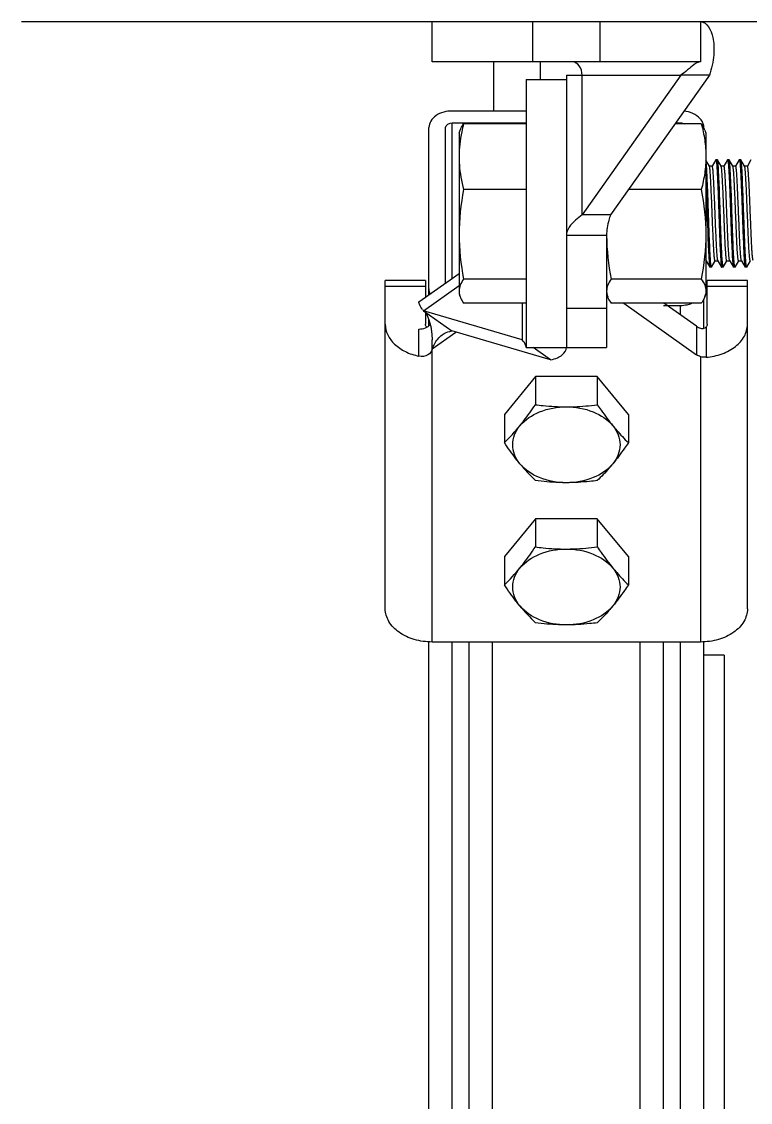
# Model space of a CAD drawing. Extents: x 1036631 to 1215829, y 649019 to 896649.
# Drawn here: x 1133532 to 1134441, y 790226 to 791574 of the extents above; entities that cross this region are included whole.
import ezdxf

# ---------------------------------------------------------------- set-up
doc = ezdxf.new("R2010")
doc.units = 0
doc.header["$LTSCALE"] = 1000
doc.header["$MEASUREMENT"] = 0
doc.layers.add('bz', color=2, linetype='Continuous')

# ---------------------------------------------------------------- blocks, each defined once
blk = doc.blocks.new('gfhhrryyfd')
at = {"linetype": 'Continuous'}
for p, q in [((3687307.1, -1758107), (3687307.1, -1758056.8)), ((3687307.1, -1758056.8), (3687641.6, -1758056.8)), ((3687432.5, -1758107), (3687432.5, -1758056.8)), ((3687516.2, -1758056.8), (3687516.2, -1758107)), ((3687641.6, -1758056.8), (3687641.6, -1758107)), ((3687641.6, -1758107), (3687307.1, -1758107)), ((3687383.5, -1758107), (3687383.5, -1758168.3)), ((3687441.5, -1758107), (3687441.5, -1758128.9)), ((3687474.3, -1758123.7), (3687474.3, -1758463.4)), ((3687474.3, -1758123.7), (3687617.1, -1758123.7)), ((3687617.1, -1758123.7), (3687493.9, -1758297.9)), ((3687493.9, -1758297.9), (3687493.9, -1758123.7)), ((3687652.6, -1758123.7), (3687529.4, -1758297.9)), ((3687652.6, -1758123.7), (3687617.1, -1758123.7)), ((3687424.1, -1758128.9), (3687424.1, -1758463.4)), ((3687424.1, -1758128.9), (3687474.3, -1758128.9)), ((3687424.1, -1758168.3), (3687332.1, -1758168.3)), ((3687302.9, -1758397.7), (3687302.9, -1758189)), ((3687323.8, -1758382.9), (3687323.8, -1758189)), ((3687332.1, -1758377), (3687332.1, -1758183.1)), ((3687332.1, -1758183.1), (3687424.1, -1758183.1)), ((3687340.5, -1758195.8), (3687341.9, -1758192.1)), ((3687340.5, -1758195.8), (3687340.5, -1758396.5)), ((3687424.1, -1758184.2), (3687346.2, -1758184.2)), ((3687642.6, -1758184.2), (3687609.8, -1758184.2)), ((3687610.6, -1758183.1), (3687616.5, -1758183.1)), ((3687616.5, -1758184.2), (3687616.5, -1758183.1)), ((3687646.9, -1758192.1), (3687648.3, -1758195.8)), ((3687648.3, -1758195.8), (3687648.3, -1758396.5)), ((3687652.6, -1758237.2), (3687648.3, -1758229.7)), ((3687660.6, -1758229.4), (3687656.1, -1758237.2)), ((3687660.6, -1758229.4), (3687660.8, -1758229.3)), ((3687662.6, -1758229.3), (3687660.8, -1758229.3)), ((3687662.7, -1758229.4), (3687662.6, -1758229.3)), ((3687667.2, -1758237.2), (3687662.7, -1758229.4)), ((3687675.2, -1758229.4), (3687670.7, -1758237.2)), ((3687675.2, -1758229.4), (3687675.4, -1758229.3)), ((3687677.2, -1758229.3), (3687675.4, -1758229.3)), ((3687677.4, -1758229.4), (3687677.2, -1758229.3)), ((3687681.9, -1758237.2), (3687677.4, -1758229.4)), ((3687689.9, -1758229.4), (3687685.4, -1758237.2)), ((3687689.9, -1758229.4), (3687690, -1758229.3)), ((3687691.8, -1758229.3), (3687690, -1758229.3)), ((3687692, -1758229.4), (3687691.8, -1758229.3)), ((3687696.5, -1758237.2), (3687692, -1758229.4)), ((3687704.5, -1758229.4), (3687700, -1758237.2)), ((3687652.7, -1758237.3), (3687652.6, -1758237.2)), ((3687656.2, -1758237.2), (3687652.6, -1758237.2)), ((3687652.8, -1758237.6), (3687652.7, -1758237.3)), ((3687667.3, -1758237.3), (3687667.2, -1758237.2)), ((3687670.8, -1758237.2), (3687667.2, -1758237.2)), ((3687681.9, -1758237.3), (3687681.9, -1758237.2)), ((3687685.4, -1758237.2), (3687681.9, -1758237.2)), ((3687696.6, -1758237.3), (3687696.5, -1758237.2)), ((3687700.1, -1758237.2), (3687696.5, -1758237.2)), ((3687696.6, -1758237.5), (3687696.6, -1758237.3)), ((3687424.1, -1758266.2), (3687346.2, -1758266.2)), ((3687642.6, -1758266.2), (3687551.9, -1758266.2)), ((3687529.4, -1758297.9), (3687493.9, -1758297.9)), ((3687524.5, -1758323.6), (3687474.3, -1758323.6)), ((3687524.5, -1758323.6), (3687524.5, -1758463.4)), ((3687648.3, -1758355.1), (3687648.8, -1758355.1)), ((3687648.7, -1758355), (3687648.8, -1758355.1)), ((3687648.8, -1758355.1), (3687653.3, -1758362.9)), ((3687655.4, -1758362.9), (3687659.9, -1758355.2)), ((3687659.8, -1758355.1), (3687663.4, -1758355.1)), ((3687663.3, -1758355), (3687663.2, -1758354.8)), ((3687663.3, -1758355), (3687663.4, -1758355.1)), ((3687663.4, -1758355.1), (3687667.9, -1758362.9)), ((3687670, -1758362.9), (3687674.5, -1758355.2)), ((3687674.5, -1758355.1), (3687678, -1758355.1)), ((3687678, -1758355), (3687678, -1758355.1)), ((3687678, -1758355.1), (3687682.6, -1758362.9)), ((3687684.7, -1758362.9), (3687689.2, -1758355.2)), ((3687689.1, -1758355.1), (3687692.7, -1758355.1)), ((3687692.6, -1758355), (3687692.7, -1758355.1)), ((3687692.7, -1758355.1), (3687697.2, -1758362.9)), ((3687699.3, -1758362.9), (3687703.8, -1758355.2)), ((3687290.5, -1758406.4), (3687340.5, -1758371.1)), ((3687653.3, -1758362.9), (3687653.4, -1758363.1)), ((3687655.3, -1758363.1), (3687653.4, -1758363.1)), ((3687655.4, -1758362.9), (3687655.3, -1758363.1)), ((3687667.9, -1758362.9), (3687668.1, -1758363.1)), ((3687669.9, -1758363.1), (3687668.1, -1758363.1)), ((3687670, -1758362.9), (3687669.9, -1758363.1)), ((3687682.6, -1758362.9), (3687682.7, -1758363.1)), ((3687684.5, -1758363.1), (3687682.7, -1758363.1)), ((3687684.7, -1758362.9), (3687684.5, -1758363.1)), ((3687697.2, -1758362.9), (3687697.3, -1758363.1)), ((3687699.2, -1758363.1), (3687697.3, -1758363.1)), ((3687699.3, -1758362.9), (3687699.2, -1758363.1)), ((3687248.5, -1758789.3), (3687248.5, -1758379.8)), ((3687298.7, -1758379.8), (3687248.5, -1758379.8)), ((3687298.7, -1758379.8), (3687298.7, -1758400.7)), ((3687424.1, -1758378.1), (3687346.2, -1758378.1)), ((3687642.6, -1758378.1), (3687530.2, -1758378.1)), ((3687649.9, -1758434.4), (3687649.9, -1758379.8)), ((3687700.1, -1758379.8), (3687649.9, -1758379.8)), ((3687700.1, -1758789.3), (3687700.1, -1758379.8)), ((3687298.7, -1758387.1), (3687248.5, -1758387.1)), ((3687296.1, -1758417.5), (3687340.5, -1758386.1)), ((3687340.5, -1758396.5), (3687341.9, -1758400.2)), ((3687524.5, -1758396.5), (3687525.9, -1758400.2)), ((3687646.9, -1758400.2), (3687648.3, -1758396.5)), ((3687700.1, -1758387.1), (3687649.9, -1758387.1)), ((3687424.1, -1758408.1), (3687346.2, -1758408.1)), ((3687419.2, -1758408.1), (3687419.2, -1758453.6)), ((3687642.6, -1758408.1), (3687530.2, -1758408.1)), ((3687545.8, -1758408.1), (3687636.7, -1758472.4)), ((3687595.6, -1758410.8), (3687616.5, -1758410.8)), ((3687636.7, -1758436.9), (3687596, -1758408.1)), ((3687616.5, -1758422.6), (3687616.5, -1758410.8)), ((3687645.8, -1758439.3), (3687645.8, -1758402.8)), ((3687296.1, -1758417.5), (3687331.5, -1758442.6)), ((3687419.2, -1758453.6), (3687296.1, -1758417.5)), ((3687298.7, -1758419.4), (3687298.7, -1758434.4)), ((3687474.3, -1758414.4), (3687524.5, -1758414.4)), ((3687302.9, -1758436.3), (3687302.9, -1758428.9)), ((3687302.9, -1758429), (3687305.2, -1758437.3)), ((3687636.7, -1758436.9), (3687636.7, -1758472.4)), ((3687648.5, -1758437.7), (3687648.5, -1758475.5)), ((3687290.4, -1758474.1), (3687290.4, -1758440.3)), ((3687307, -1758464.9), (3687336.4, -1758444.1)), ((3687454.7, -1758478.7), (3687331.5, -1758442.6)), ((3687307, -1758830.7), (3687307, -1758453.6)), ((3687424.1, -1758463.4), (3687524.5, -1758463.4)), ((3687454.7, -1758478.7), (3687433.1, -1758463.4)), ((3687641.6, -1758474.8), (3687641.6, -1758830.7)), ((3687435.7, -1758499.5), (3687397.1, -1758546.8)), ((3687435.7, -1758499.5), (3687435.7, -1758534.7)), ((3687512.9, -1758499.5), (3687435.7, -1758499.5)), ((3687512.9, -1758499.5), (3687512.9, -1758534.7)), ((3687551.6, -1758546.8), (3687512.9, -1758499.5)), ((3687397.1, -1758546.8), (3687397.1, -1758582)), ((3687551.6, -1758546.8), (3687551.6, -1758582)), ((3687435.7, -1758676.9), (3687397.1, -1758724.2)), ((3687435.7, -1758676.9), (3687435.7, -1758712.1)), ((3687512.9, -1758676.9), (3687435.7, -1758676.9)), ((3687512.9, -1758676.9), (3687512.9, -1758712.1)), ((3687551.6, -1758724.2), (3687512.9, -1758676.9)), ((3687397.1, -1758724.2), (3687397.1, -1758759.4)), ((3687551.6, -1758724.2), (3687551.6, -1758759.4)), ((3687302.9, -1760738.8), (3687302.9, -1758830.7)), ((3687641.6, -1758830.7), (3687307, -1758830.7)), ((3687332.1, -1760739.7), (3687332.1, -1758830.7)), ((3687353, -1760739.7), (3687353, -1758830.7)), ((3687382.3, -1760739.7), (3687382.3, -1758830.7)), ((3687566.3, -1760739.7), (3687566.3, -1758830.7)), ((3687595.6, -1760739.7), (3687595.6, -1758830.7)), ((3687616.5, -1760739.7), (3687616.5, -1758830.7)), ((3687645.8, -1760738.8), (3687645.8, -1758830.7)), ((3687670.9, -1758847), (3687645.8, -1758847)), ((3687670.9, -1758847), (3687670.9, -1760679.1))]:
    blk.add_line(p, q, dxfattribs=at)
for points in [[(3687299.1, -1758419.7), (3687300.4, -1758422.3), (3687302.9, -1758429)], [(3687305.2, -1758437.3), (3687306.7, -1758446.7), (3687307, -1758453.6)]]:
    blk.add_lwpolyline(points, dxfattribs=at)
for centre, radius, start, end in [((3687629.8, -1758189.3), 16, 17.8947, 22.1691), ((3687358.6, -1758370.8), 78, 215.5714, 216.7651), ((3687291.8, -1758421.7), 18.4, 292.244, 297.8329), ((3687292.3, -1758422.7), 17.3, 297.8753, 299.7704), ((3687229.6, -1758408.5), 241.1, 313.9914, 320.7735), ((3687603.2, -1758455.8), 241.1, 219.2265, 226.0086), ((3687229.6, -1758585.9), 241.1, 313.9914, 320.7735), ((3687603.2, -1758633.2), 241.1, 219.2265, 226.0086)]:
    blk.add_arc(centre, radius, start, end, dxfattribs=at)
for points, knots in [([(3687641.6, -1758056.8), (3687649.9, -1758056.8), (3687656.9, -1758072.2), (3687658.5, -1758086.9), (3687658.3, -1758103.1), (3687655.5, -1758115.5), (3687652.6, -1758123.7)], [0, 0, 0, 0, 0.34128, 0.481725, 0.640517, 1, 1, 1, 1]), ([(3687493.9, -1758123.7), (3687493.9, -1758119.6), (3687492.4, -1758112), (3687485.3, -1758107), (3687482.1, -1758107)], [0, 0, 0, 0, 0.55976, 1, 1, 1, 1]), ([(3687627.9, -1758115.2), (3687627.1, -1758115.8), (3687623.6, -1758118.8), (3687620, -1758121.6), (3687617.1, -1758123.7)], [0, 0, 0, 0, 0.226541, 1, 1, 1, 1]), ([(3687641.6, -1758107), (3687639.4, -1758107), (3687634.3, -1758109.5), (3687630.3, -1758113.1), (3687627.9, -1758115.2)], [0, 0, 0, 0, 0.400704, 1, 1, 1, 1]), ([(3687332.1, -1758168.3), (3687324.9, -1758168.3), (3687311.6, -1758171), (3687302.9, -1758183.3), (3687302.9, -1758189)], [0, 0, 0, 0, 0.559767, 1, 1, 1, 1]), ([(3687644.6, -1758183.3), (3687643.8, -1758181.3), (3687638.4, -1758173.1), (3687628.3, -1758169.3), (3687620.9, -1758168.5)], [0, 0, 0, 0, 0.221061, 1, 1, 1, 1]), ([(3687346.2, -1758184.2), (3687345.3, -1758187.6), (3687342.1, -1758201), (3687340.5, -1758214.9), (3687340.5, -1758225.2)], [0, 0, 0, 0, 0.252048, 1, 1, 1, 1]), ([(3687341.8, -1758192.2), (3687342.1, -1758191.6), (3687343.2, -1758188.7), (3687344.8, -1758186.1), (3687346.2, -1758184.2)], [0, 0, 0, 0, 0.238306, 1, 1, 1, 1]), ([(3687647, -1758192.2), (3687646.7, -1758191.6), (3687645.6, -1758188.7), (3687644, -1758186.1), (3687642.6, -1758184.2)], [0, 0, 0, 0, 0.238306, 1, 1, 1, 1]), ([(3687642.6, -1758184.2), (3687644.4, -1758190.9), (3687647.2, -1758204.5), (3687648.3, -1758218.3), (3687648.3, -1758225.2)], [0, 0, 0, 0, 0.502209, 1, 1, 1, 1]), ([(3687645.8, -1758189), (3687645.8, -1758188.2), (3687645.6, -1758186.7), (3687645.3, -1758185.1), (3687645, -1758184.4)], [0, 0, 0, 0, 0.496614, 1, 1, 1, 1]), ([(3687340.5, -1758225.2), (3687340.5, -1758228.6), (3687341, -1758242.4), (3687343.6, -1758256.1), (3687346.2, -1758266.2)], [0, 0, 0, 0, 0.248826, 1, 1, 1, 1]), ([(3687648.3, -1758225.2), (3687648.3, -1758232.1), (3687647.2, -1758245.9), (3687644.4, -1758259.4), (3687642.6, -1758266.2)], [0, 0, 0, 0, 0.497791, 1, 1, 1, 1]), ([(3687653.4, -1758343.5), (3687652.9, -1758332.9), (3687652.3, -1758316.2), (3687651.5, -1758293.4), (3687650.9, -1758275.8), (3687650.3, -1758259.6), (3687649.7, -1758246.3), (3687649.1, -1758237.4), (3687648.7, -1758232.4), (3687648.4, -1758230.6), (3687648.3, -1758230)], [0, 0, 0, 0, 0.280313, 0.441626, 0.601058, 0.746568, 0.867171, 0.953784, 0.982215, 1, 1, 1, 1]), ([(3687660.8, -1758229.3), (3687660.8, -1758229.3), (3687661, -1758229.6), (3687661.1, -1758230.1), (3687661.3, -1758231), (3687661.5, -1758232.9), (3687661.8, -1758236.1), (3687662.2, -1758240.9), (3687662.5, -1758246.9), (3687662.8, -1758254), (3687663.2, -1758262), (3687663.6, -1758274), (3687664.2, -1758289.8), (3687664.8, -1758308.8), (3687665.5, -1758326.8), (3687666, -1758338.2), (3687666.2, -1758343.5)], [0, 0, 0, 0, 0.00218, 0.007156, 0.015174, 0.026244, 0.057342, 0.099842, 0.152844, 0.215209, 0.285592, 0.362474, 0.528996, 0.700446, 0.862075, 1, 1, 1, 1]), ([(3687668.1, -1758343.5), (3687667.8, -1758338.4), (3687667.3, -1758327.3), (3687666.7, -1758309.8), (3687666.1, -1758291.3), (3687665.4, -1758273.1), (3687664.9, -1758258.9), (3687664.4, -1758248.8), (3687664.1, -1758242.6), (3687663.8, -1758237.6), (3687663.5, -1758233.7), (3687663.1, -1758231.1), (3687662.9, -1758229.8), (3687662.7, -1758229.4)], [0, 0, 0, 0, 0.134252, 0.291372, 0.458537, 0.622096, 0.768683, 0.831794, 0.886343, 0.931217, 0.965509, 0.98855, 1, 1, 1, 1]), ([(3687675.4, -1758229.3), (3687675.5, -1758229.3), (3687675.6, -1758229.6), (3687675.8, -1758230.1), (3687675.9, -1758231), (3687676.2, -1758232.9), (3687676.5, -1758236.1), (3687676.8, -1758240.9), (3687677.1, -1758246.9), (3687677.5, -1758254), (3687677.8, -1758262), (3687678.3, -1758274), (3687678.8, -1758289.8), (3687679.5, -1758308.8), (3687680.1, -1758326.8), (3687680.6, -1758338.2), (3687680.9, -1758343.5)], [0, 0, 0, 0, 0.002174, 0.007143, 0.015154, 0.026218, 0.057307, 0.099799, 0.152794, 0.215155, 0.285537, 0.362422, 0.52895, 0.70041, 0.86206, 1, 1, 1, 1]), ([(3687682.7, -1758343.5), (3687682.4, -1758338.4), (3687682, -1758327.3), (3687681.3, -1758309.8), (3687680.7, -1758291.3), (3687680.1, -1758273.1), (3687679.5, -1758258.9), (3687679, -1758248.8), (3687678.7, -1758242.6), (3687678.4, -1758237.6), (3687678.1, -1758233.7), (3687677.7, -1758231.1), (3687677.6, -1758229.8), (3687677.4, -1758229.4)], [0, 0, 0, 0, 0.134248, 0.291362, 0.458527, 0.622086, 0.768676, 0.831791, 0.886342, 0.931217, 0.965509, 0.988549, 1, 1, 1, 1]), ([(3687690, -1758229.3), (3687690.1, -1758229.3), (3687690.3, -1758229.6), (3687690.4, -1758230.1), (3687690.6, -1758231), (3687690.8, -1758232.9), (3687691.1, -1758236.1), (3687691.4, -1758240.9), (3687691.8, -1758246.9), (3687692.1, -1758254), (3687692.4, -1758262), (3687692.9, -1758274), (3687693.5, -1758289.8), (3687694.1, -1758308.8), (3687694.8, -1758326.8), (3687695.3, -1758338.2), (3687695.5, -1758343.5)], [0, 0, 0, 0, 0.002175, 0.007145, 0.015158, 0.026223, 0.057313, 0.099807, 0.152805, 0.215171, 0.285555, 0.36244, 0.528965, 0.700426, 0.862068, 1, 1, 1, 1]), ([(3687697.3, -1758343.5), (3687697.1, -1758338.4), (3687696.6, -1758327.3), (3687696, -1758309.8), (3687695.3, -1758291.3), (3687694.7, -1758273.1), (3687694.1, -1758258.9), (3687693.7, -1758248.8), (3687693.4, -1758242.6), (3687693, -1758237.6), (3687692.7, -1758233.7), (3687692.4, -1758231.1), (3687692.2, -1758229.8), (3687692, -1758229.4)], [0, 0, 0, 0, 0.134249, 0.291369, 0.458531, 0.622086, 0.768675, 0.831789, 0.886339, 0.931214, 0.965507, 0.988549, 1, 1, 1, 1]), ([(3687659.8, -1758355.1), (3687659.7, -1758355.1), (3687659.5, -1758354.7), (3687659.3, -1758353.9), (3687659.1, -1758352.6), (3687658.9, -1758350.8), (3687658.7, -1758348.5), (3687658.4, -1758344.5), (3687658, -1758338.5), (3687657.6, -1758330.3), (3687657.2, -1758320.8), (3687656.7, -1758310.4), (3687656.3, -1758299.5), (3687655.9, -1758288.5), (3687655.4, -1758277.8), (3687655, -1758267.8), (3687654.6, -1758258.7), (3687654.1, -1758251), (3687653.7, -1758244.9), (3687653.3, -1758240.6), (3687653, -1758238.3), (3687652.8, -1758237.6)], [0, 0, 0, 0, 0.002911, 0.009851, 0.021077, 0.036552, 0.056152, 0.079719, 0.137881, 0.208992, 0.29053, 0.379595, 0.473019, 0.567477, 0.659607, 0.74613, 0.82397, 0.89036, 0.94295, 0.979899, 1, 1, 1, 1]), ([(3687663.2, -1758354.8), (3687663, -1758354.1), (3687662.7, -1758352), (3687662.3, -1758347.8), (3687661.9, -1758341.8), (3687661.4, -1758334.1), (3687661, -1758325.1), (3687660.6, -1758315), (3687660.1, -1758304.3), (3687659.7, -1758293.2), (3687659.3, -1758282.3), (3687658.8, -1758271.9), (3687658.4, -1758262.3), (3687658, -1758253.9), (3687657.6, -1758247.9), (3687657.3, -1758243.9), (3687657.1, -1758241.6), (3687656.9, -1758239.8), (3687656.6, -1758238.4), (3687656.5, -1758237.7), (3687656.3, -1758237.2), (3687656.2, -1758237.2)], [0, 0, 0, 0, 0.018814, 0.054691, 0.106467, 0.172314, 0.249877, 0.336373, 0.428694, 0.52352, 0.617441, 0.707082, 0.789219, 0.860904, 0.919566, 0.943342, 0.96312, 0.978736, 0.990065, 0.997067, 1, 1, 1, 1]), ([(3687674.5, -1758355.1), (3687674.3, -1758355.1), (3687674.1, -1758354.6), (3687674, -1758353.9), (3687673.7, -1758352.5), (3687673.5, -1758350.7), (3687673.3, -1758348.3), (3687673, -1758344.2), (3687672.6, -1758338), (3687672.2, -1758329.5), (3687671.8, -1758319.8), (3687671.3, -1758309.2), (3687670.9, -1758298.2), (3687670.4, -1758287), (3687670, -1758276.2), (3687669.6, -1758266.1), (3687669.1, -1758257.1), (3687668.7, -1758249.6), (3687668.3, -1758243.8), (3687667.9, -1758240.1), (3687667.6, -1758238.2), (3687667.4, -1758237.5), (3687667.3, -1758237.3)], [0, 0, 0, 0, 0.002979, 0.01011, 0.021658, 0.037569, 0.057721, 0.081935, 0.141647, 0.214533, 0.297928, 0.388772, 0.483731, 0.57932, 0.672029, 0.758454, 0.835426, 0.900125, 0.95019, 0.983823, 0.99411, 1, 1, 1, 1]), ([(3687678, -1758355), (3687677.8, -1758354.8), (3687677.7, -1758354.2), (3687677.3, -1758352.2), (3687677, -1758348.5), (3687676.6, -1758342.7), (3687676.1, -1758335.2), (3687675.7, -1758326.2), (3687675.3, -1758316.1), (3687674.8, -1758305.3), (3687674.4, -1758294.2), (3687673.9, -1758283.1), (3687673.5, -1758272.5), (3687673.1, -1758262.8), (3687672.6, -1758254.3), (3687672.3, -1758248.1), (3687671.9, -1758244), (3687671.7, -1758241.7), (3687671.5, -1758239.8), (3687671.3, -1758238.4), (3687671.1, -1758237.7), (3687670.9, -1758237.2), (3687670.8, -1758237.2)], [0, 0, 0, 0, 0.005873, 0.016149, 0.049758, 0.099805, 0.164491, 0.241456, 0.327881, 0.420594, 0.516191, 0.611162, 0.702019, 0.785427, 0.858327, 0.918049, 0.942268, 0.962424, 0.978339, 0.989888, 0.997021, 1, 1, 1, 1]), ([(3687689.1, -1758355.1), (3687689, -1758355.1), (3687688.8, -1758354.6), (3687688.6, -1758353.9), (3687688.4, -1758352.5), (3687688.2, -1758350.7), (3687688, -1758348.3), (3687687.6, -1758344.2), (3687687.3, -1758338), (3687686.8, -1758329.5), (3687686.4, -1758319.8), (3687686, -1758309.2), (3687685.5, -1758298.2), (3687685.1, -1758287), (3687684.6, -1758276.2), (3687684.2, -1758266.1), (3687683.8, -1758257.1), (3687683.3, -1758249.6), (3687682.9, -1758243.8), (3687682.6, -1758240.1), (3687682.2, -1758238.2), (3687682.1, -1758237.5), (3687681.9, -1758237.3)], [0, 0, 0, 0, 0.002978, 0.01011, 0.021657, 0.037569, 0.057721, 0.081935, 0.141646, 0.214533, 0.297927, 0.388772, 0.483732, 0.579321, 0.67203, 0.758455, 0.835427, 0.900125, 0.95019, 0.983823, 0.994113, 1, 1, 1, 1]), ([(3687692.6, -1758355), (3687692.5, -1758354.8), (3687692.3, -1758354.2), (3687692, -1758352.2), (3687691.6, -1758348.5), (3687691.2, -1758342.7), (3687690.8, -1758335.2), (3687690.3, -1758326.2), (3687689.9, -1758316.1), (3687689.5, -1758305.3), (3687689, -1758294.2), (3687688.6, -1758283.1), (3687688.1, -1758272.5), (3687687.7, -1758262.8), (3687687.3, -1758254.3), (3687686.9, -1758248.1), (3687686.6, -1758244), (3687686.4, -1758241.7), (3687686.1, -1758239.8), (3687685.9, -1758238.4), (3687685.8, -1758237.7), (3687685.6, -1758237.2), (3687685.4, -1758237.2)], [0, 0, 0, 0, 0.005876, 0.016149, 0.049759, 0.099805, 0.164492, 0.241457, 0.327882, 0.420595, 0.516191, 0.611162, 0.702019, 0.785427, 0.858326, 0.918049, 0.942268, 0.962424, 0.978338, 0.989888, 0.99702, 1, 1, 1, 1]), ([(3687703.7, -1758355.1), (3687703.6, -1758355.1), (3687703.4, -1758354.6), (3687703.2, -1758353.9), (3687703, -1758352.6), (3687702.8, -1758350.7), (3687702.6, -1758348.4), (3687702.3, -1758344.4), (3687701.9, -1758338.3), (3687701.5, -1758330), (3687701.1, -1758320.4), (3687700.6, -1758309.9), (3687700.2, -1758298.9), (3687699.7, -1758287.9), (3687699.3, -1758277.1), (3687698.9, -1758267), (3687698.4, -1758258), (3687698, -1758250.4), (3687697.6, -1758244.4), (3687697.2, -1758240.3), (3687696.9, -1758238.1), (3687696.6, -1758237.5)], [0, 0, 0, 0, 0.00294, 0.009963, 0.021326, 0.036989, 0.056826, 0.080671, 0.139499, 0.211374, 0.29371, 0.383542, 0.477628, 0.572576, 0.664959, 0.751445, 0.828916, 0.894583, 0.946089, 0.981611, 1, 1, 1, 1]), ([(3687707.1, -1758354.7), (3687706.9, -1758353.9), (3687706.6, -1758351.6), (3687706.1, -1758347.3), (3687705.7, -1758341.2), (3687705.3, -1758333.4), (3687704.9, -1758324.4), (3687704.5, -1758314.3), (3687704, -1758303.6), (3687703.6, -1758292.6), (3687703.2, -1758281.8), (3687702.7, -1758271.4), (3687702.3, -1758262), (3687701.9, -1758253.7), (3687701.5, -1758247.8), (3687701.2, -1758243.8), (3687701, -1758241.5), (3687700.8, -1758239.7), (3687700.5, -1758238.4), (3687700.4, -1758237.7), (3687700.2, -1758237.2), (3687700.1, -1758237.2)], [0, 0, 0, 0, 0.020522, 0.05782, 0.110674, 0.177241, 0.25517, 0.341702, 0.433769, 0.528107, 0.621369, 0.710247, 0.791589, 0.862513, 0.920514, 0.944012, 0.963555, 0.978984, 0.990176, 0.997096, 1, 1, 1, 1]), ([(3687648.3, -1758256.3), (3687648.6, -1758263.4), (3687649.7, -1758292.4), (3687650.5, -1758321.5), (3687651.6, -1758343.5)], [0, 0, 0, 0, 0.243471, 1, 1, 1, 1]), ([(3687493.9, -1758297.9), (3687491, -1758299.9), (3687482.5, -1758306.3), (3687474.3, -1758316.2), (3687474.3, -1758323.6)], [0, 0, 0, 0, 0.32007, 1, 1, 1, 1]), ([(3687529.4, -1758297.9), (3687528.6, -1758300.1), (3687525.9, -1758308.4), (3687524.5, -1758317.1), (3687524.5, -1758323.6)], [0, 0, 0, 0, 0.257441, 1, 1, 1, 1]), ([(3687651.6, -1758343.5), (3687651.7, -1758346.1), (3687652, -1758350.6), (3687652.3, -1758355.9), (3687652.6, -1758359.2), (3687652.8, -1758361), (3687653, -1758362.1), (3687653.2, -1758362.8), (3687653.3, -1758362.9)], [0, 0, 0, 0, 0.396699, 0.701381, 0.816026, 0.904317, 0.965635, 1, 1, 1, 1]), ([(3687655.3, -1758363.1), (3687655.1, -1758363.1), (3687654.9, -1758362.5), (3687654.8, -1758361.6), (3687654.5, -1758360), (3687654.3, -1758357.8), (3687654.1, -1758355), (3687653.8, -1758350.1), (3687653.6, -1758346.2), (3687653.4, -1758343.5)], [0, 0, 0, 0, 0.020032, 0.070193, 0.151802, 0.264388, 0.406949, 0.578205, 1, 1, 1, 1]), ([(3687666.2, -1758343.5), (3687666.4, -1758346.1), (3687666.6, -1758350.6), (3687667, -1758355.9), (3687667.3, -1758359.2), (3687667.5, -1758361), (3687667.7, -1758362.1), (3687667.8, -1758362.8), (3687667.9, -1758362.9)], [0, 0, 0, 0, 0.396703, 0.701378, 0.816024, 0.904313, 0.965634, 1, 1, 1, 1]), ([(3687669.9, -1758363.1), (3687669.8, -1758363.1), (3687669.6, -1758362.5), (3687669.4, -1758361.6), (3687669.2, -1758360), (3687669, -1758357.8), (3687668.7, -1758355), (3687668.4, -1758350.1), (3687668.2, -1758346.2), (3687668.1, -1758343.5)], [0, 0, 0, 0, 0.019992, 0.070121, 0.15171, 0.264292, 0.406859, 0.578131, 1, 1, 1, 1]), ([(3687680.9, -1758343.5), (3687681, -1758346.1), (3687681.2, -1758350.6), (3687681.6, -1758355.9), (3687681.9, -1758359.2), (3687682.1, -1758361), (3687682.3, -1758362.1), (3687682.5, -1758362.8), (3687682.6, -1758362.9)], [0, 0, 0, 0, 0.396697, 0.701376, 0.816023, 0.904315, 0.965634, 1, 1, 1, 1]), ([(3687684.5, -1758363.1), (3687684.4, -1758363.1), (3687684.2, -1758362.5), (3687684, -1758361.6), (3687683.8, -1758360), (3687683.6, -1758357.8), (3687683.4, -1758355), (3687683, -1758350.1), (3687682.8, -1758346.2), (3687682.7, -1758343.5)], [0, 0, 0, 0, 0.020046, 0.070224, 0.151839, 0.264427, 0.406984, 0.57823, 1, 1, 1, 1]), ([(3687695.5, -1758343.5), (3687695.6, -1758346.1), (3687695.9, -1758350.6), (3687696.2, -1758355.9), (3687696.5, -1758359.2), (3687696.7, -1758361), (3687696.9, -1758362.1), (3687697.1, -1758362.8), (3687697.2, -1758362.9)], [0, 0, 0, 0, 0.3967, 0.70138, 0.816026, 0.904316, 0.965635, 1, 1, 1, 1]), ([(3687699.2, -1758363.1), (3687699, -1758363.1), (3687698.9, -1758362.5), (3687698.7, -1758361.6), (3687698.4, -1758360), (3687698.2, -1758357.8), (3687698, -1758355), (3687697.7, -1758350.1), (3687697.5, -1758346.2), (3687697.3, -1758343.5)], [0, 0, 0, 0, 0.020019, 0.070169, 0.151771, 0.264355, 0.406918, 0.57818, 1, 1, 1, 1]), ([(3687648.7, -1758355), (3687648.6, -1758354.9), (3687648.4, -1758354.4), (3687648.4, -1758353.9), (3687648.3, -1758353.4)], [0, 0, 0, 0, 0.15445, 1, 1, 1, 1]), ([(3687346.2, -1758378.1), (3687344.5, -1758380.4), (3687341.7, -1758385.1), (3687340.5, -1758390.5), (3687340.5, -1758393.1)], [0, 0, 0, 0, 0.526507, 1, 1, 1, 1]), ([(3687530.2, -1758378.1), (3687528.5, -1758380.4), (3687525.7, -1758385.1), (3687524.5, -1758390.5), (3687524.5, -1758393.1)], [0, 0, 0, 0, 0.526507, 1, 1, 1, 1]), ([(3687642.6, -1758378.1), (3687644.3, -1758380.4), (3687647.1, -1758385.1), (3687648.3, -1758390.5), (3687648.3, -1758393.1)], [0, 0, 0, 0, 0.526507, 1, 1, 1, 1]), ([(3687340.5, -1758393.1), (3687340.5, -1758394.9), (3687340.9, -1758397.3), (3687341.6, -1758399.5), (3687341.8, -1758400.1)], [0, 0, 0, 0, 0.743021, 1, 1, 1, 1]), ([(3687524.5, -1758393.1), (3687524.5, -1758393.7), (3687524.6, -1758396.1), (3687525.2, -1758398.4), (3687525.8, -1758400.1)], [0, 0, 0, 0, 0.24568, 1, 1, 1, 1]), ([(3687648.3, -1758393.1), (3687648.3, -1758393.7), (3687648.2, -1758396.1), (3687647.6, -1758398.4), (3687647, -1758400.1)], [0, 0, 0, 0, 0.24568, 1, 1, 1, 1]), ([(3687295.1, -1758416.2), (3687293.5, -1758414.1), (3687291.7, -1758411.1), (3687290.3, -1758407.9), (3687290.2, -1758406.6), (3687290.5, -1758406.4)], [0, 0, 0, 0, 0.718432, 0.910505, 1, 1, 1, 1]), ([(3687341.8, -1758400.1), (3687342.1, -1758400.8), (3687343.2, -1758403.6), (3687344.8, -1758406.2), (3687346.2, -1758408.1)], [0, 0, 0, 0, 0.238306, 1, 1, 1, 1]), ([(3687525.8, -1758400.1), (3687526.1, -1758400.8), (3687527.2, -1758403.6), (3687528.8, -1758406.2), (3687530.2, -1758408.1)], [0, 0, 0, 0, 0.238306, 1, 1, 1, 1]), ([(3687647, -1758400.1), (3687646.7, -1758400.8), (3687645.6, -1758403.6), (3687644, -1758406.2), (3687642.6, -1758408.1)], [0, 0, 0, 0, 0.238306, 1, 1, 1, 1]), ([(3687248.5, -1758434.4), (3687248.5, -1758438.9), (3687250.8, -1758448.3), (3687260, -1758460.2), (3687273.7, -1758469.3), (3687284.6, -1758472.9), (3687290.4, -1758474.1)], [0, 0, 0, 0, 0.215862, 0.450689, 0.713102, 1, 1, 1, 1]), ([(3687648.5, -1758475.5), (3687655.4, -1758475), (3687668.5, -1758472.2), (3687685.4, -1758463.2), (3687697.1, -1758450.3), (3687700.1, -1758439.5), (3687700.1, -1758434.4)], [0, 0, 0, 0, 0.28821, 0.553531, 0.788229, 1, 1, 1, 1]), ([(3687307, -1758464.9), (3687307.9, -1758463), (3687311, -1758456.5), (3687315.3, -1758450.4), (3687319.5, -1758447.4)], [0, 0, 0, 0, 0.286839, 1, 1, 1, 1]), ([(3687319.5, -1758447.4), (3687320.3, -1758446.8), (3687324, -1758444.5), (3687328.3, -1758443.3), (3687331.5, -1758442.6)], [0, 0, 0, 0, 0.236507, 1, 1, 1, 1]), ([(3687307, -1758464.9), (3687306.7, -1758468), (3687301.7, -1758474.4), (3687294.1, -1758474.9), (3687290.4, -1758474.1)], [0, 0, 0, 0, 0.450677, 1, 1, 1, 1]), ([(3687424.1, -1758463.4), (3687424.1, -1758462.7), (3687423.5, -1758459), (3687421.1, -1758455.9), (3687419.2, -1758453.6)], [0, 0, 0, 0, 0.20333, 1, 1, 1, 1]), ([(3687454.7, -1758478.7), (3687457.6, -1758478.1), (3687462.7, -1758476.5), (3687470.4, -1758472.4), (3687474.3, -1758466.9), (3687474.3, -1758463.4)], [0, 0, 0, 0, 0.332264, 0.60543, 1, 1, 1, 1]), ([(3687416.4, -1758561), (3687418, -1758559), (3687424.8, -1758550.4), (3687431.1, -1758541.5), (3687435.7, -1758534.7)], [0, 0, 0, 0, 0.239452, 1, 1, 1, 1]), ([(3687416.4, -1758561), (3687422.7, -1758553.2), (3687441.4, -1758541), (3687463, -1758537.3), (3687474.3, -1758537.3)], [0, 0, 0, 0, 0.468341, 1, 1, 1, 1]), ([(3687435.7, -1758534.7), (3687438.9, -1758535.1), (3687451.7, -1758536.6), (3687464.6, -1758537.3), (3687474.3, -1758537.3)], [0, 0, 0, 0, 0.249182, 1, 1, 1, 1]), ([(3687474.3, -1758537.3), (3687477.5, -1758537.3), (3687490.5, -1758537.1), (3687503.3, -1758535.9), (3687512.9, -1758534.7)], [0, 0, 0, 0, 0.250767, 1, 1, 1, 1]), ([(3687474.3, -1758537.3), (3687485.7, -1758537.3), (3687507.2, -1758541), (3687525.9, -1758553.2), (3687532.3, -1758561)], [0, 0, 0, 0, 0.531659, 1, 1, 1, 1]), ([(3687512.9, -1758534.7), (3687514.5, -1758537), (3687520.7, -1758546), (3687527.2, -1758554.7), (3687532.3, -1758561)], [0, 0, 0, 0, 0.259411, 1, 1, 1, 1]), ([(3687416.4, -1758608.3), (3687413.6, -1758604.9), (3687409.1, -1758597.4), (3687406.6, -1758584.6), (3687409.1, -1758571.9), (3687413.6, -1758564.4), (3687416.4, -1758561)], [0, 0, 0, 0, 0.257487, 0.5, 0.742513, 1, 1, 1, 1]), ([(3687532.3, -1758561), (3687533.8, -1758562.9), (3687540, -1758570.2), (3687546.5, -1758577.1), (3687551.6, -1758582)], [0, 0, 0, 0, 0.264209, 1, 1, 1, 1]), ([(3687532.3, -1758561), (3687535, -1758564.4), (3687539.6, -1758571.9), (3687542, -1758584.6), (3687539.6, -1758597.4), (3687535, -1758604.9), (3687532.3, -1758608.3)], [0, 0, 0, 0, 0.257487, 0.5, 0.742513, 1, 1, 1, 1]), ([(3687416.4, -1758608.3), (3687414.7, -1758606.3), (3687408, -1758597.7), (3687401.7, -1758588.8), (3687397.1, -1758582)], [0, 0, 0, 0, 0.239452, 1, 1, 1, 1]), ([(3687551.6, -1758582), (3687550, -1758584.3), (3687543.8, -1758593.3), (3687537.4, -1758602.1), (3687532.3, -1758608.3)], [0, 0, 0, 0, 0.259411, 1, 1, 1, 1]), ([(3687474.3, -1758632), (3687463, -1758632), (3687441.4, -1758628.3), (3687422.7, -1758616), (3687416.4, -1758608.3)], [0, 0, 0, 0, 0.531659, 1, 1, 1, 1]), ([(3687532.3, -1758608.3), (3687525.9, -1758616), (3687507.2, -1758628.3), (3687485.7, -1758632), (3687474.3, -1758632)], [0, 0, 0, 0, 0.468341, 1, 1, 1, 1]), ([(3687532.3, -1758608.3), (3687530.7, -1758610.2), (3687524.5, -1758617.5), (3687518, -1758624.4), (3687512.9, -1758629.3)], [0, 0, 0, 0, 0.264209, 1, 1, 1, 1]), ([(3687474.3, -1758632), (3687471.1, -1758632), (3687458.2, -1758631.7), (3687445.3, -1758630.5), (3687435.7, -1758629.3)], [0, 0, 0, 0, 0.250767, 1, 1, 1, 1]), ([(3687512.9, -1758629.3), (3687509.7, -1758629.7), (3687496.9, -1758631.2), (3687484, -1758632), (3687474.3, -1758632)], [0, 0, 0, 0, 0.249182, 1, 1, 1, 1]), ([(3687416.4, -1758738.4), (3687418, -1758736.4), (3687424.8, -1758727.8), (3687431.1, -1758718.9), (3687435.7, -1758712.1)], [0, 0, 0, 0, 0.239452, 1, 1, 1, 1]), ([(3687416.4, -1758738.4), (3687422.7, -1758730.7), (3687441.4, -1758718.4), (3687463, -1758714.7), (3687474.3, -1758714.7)], [0, 0, 0, 0, 0.468341, 1, 1, 1, 1]), ([(3687435.7, -1758712.1), (3687438.9, -1758712.5), (3687451.7, -1758714), (3687464.6, -1758714.7), (3687474.3, -1758714.7)], [0, 0, 0, 0, 0.249182, 1, 1, 1, 1]), ([(3687474.3, -1758714.7), (3687477.5, -1758714.7), (3687490.5, -1758714.5), (3687503.3, -1758713.3), (3687512.9, -1758712.1)], [0, 0, 0, 0, 0.250767, 1, 1, 1, 1]), ([(3687474.3, -1758714.7), (3687485.7, -1758714.7), (3687507.2, -1758718.4), (3687525.9, -1758730.7), (3687532.3, -1758738.4)], [0, 0, 0, 0, 0.531659, 1, 1, 1, 1]), ([(3687512.9, -1758712.1), (3687514.5, -1758714.4), (3687520.7, -1758723.4), (3687527.2, -1758732.2), (3687532.3, -1758738.4)], [0, 0, 0, 0, 0.259411, 1, 1, 1, 1]), ([(3687416.4, -1758785.7), (3687413.6, -1758782.3), (3687409.1, -1758774.8), (3687406.6, -1758762.1), (3687409.1, -1758749.3), (3687413.6, -1758741.8), (3687416.4, -1758738.4)], [0, 0, 0, 0, 0.257487, 0.5, 0.742513, 1, 1, 1, 1]), ([(3687532.3, -1758738.4), (3687533.8, -1758740.3), (3687540, -1758747.6), (3687546.5, -1758754.5), (3687551.6, -1758759.4)], [0, 0, 0, 0, 0.264209, 1, 1, 1, 1]), ([(3687532.3, -1758738.4), (3687535, -1758741.8), (3687539.6, -1758749.3), (3687542, -1758762.1), (3687539.6, -1758774.8), (3687535, -1758782.3), (3687532.3, -1758785.7)], [0, 0, 0, 0, 0.257487, 0.5, 0.742513, 1, 1, 1, 1]), ([(3687416.4, -1758785.7), (3687414.7, -1758783.7), (3687408, -1758775.2), (3687401.7, -1758766.3), (3687397.1, -1758759.4)], [0, 0, 0, 0, 0.239452, 1, 1, 1, 1]), ([(3687551.6, -1758759.4), (3687550, -1758761.7), (3687543.8, -1758770.7), (3687537.4, -1758779.5), (3687532.3, -1758785.7)], [0, 0, 0, 0, 0.259411, 1, 1, 1, 1]), ([(3687307, -1758830.7), (3687299.5, -1758830.7), (3687284.9, -1758828.7), (3687265.7, -1758820), (3687252.1, -1758806.5), (3687248.5, -1758794.7), (3687248.5, -1758789.3)], [0, 0, 0, 0, 0.287977, 0.555343, 0.790527, 1, 1, 1, 1]), ([(3687474.3, -1758809.4), (3687463, -1758809.4), (3687441.4, -1758805.7), (3687422.7, -1758793.5), (3687416.4, -1758785.7)], [0, 0, 0, 0, 0.531659, 1, 1, 1, 1]), ([(3687532.3, -1758785.7), (3687525.9, -1758793.5), (3687507.2, -1758805.7), (3687485.7, -1758809.4), (3687474.3, -1758809.4)], [0, 0, 0, 0, 0.468341, 1, 1, 1, 1]), ([(3687532.3, -1758785.7), (3687530.7, -1758787.7), (3687524.5, -1758794.9), (3687518, -1758801.8), (3687512.9, -1758806.7)], [0, 0, 0, 0, 0.264209, 1, 1, 1, 1]), ([(3687700.1, -1758789.3), (3687700.1, -1758794.7), (3687696.6, -1758806.5), (3687682.9, -1758820), (3687663.8, -1758828.7), (3687649.1, -1758830.7), (3687641.6, -1758830.7)], [0, 0, 0, 0, 0.209473, 0.444657, 0.712023, 1, 1, 1, 1]), ([(3687474.3, -1758809.4), (3687471.1, -1758809.4), (3687458.2, -1758809.1), (3687445.3, -1758807.9), (3687435.7, -1758806.7)], [0, 0, 0, 0, 0.250767, 1, 1, 1, 1]), ([(3687512.9, -1758806.7), (3687509.7, -1758807.1), (3687496.9, -1758808.6), (3687484, -1758809.4), (3687474.3, -1758809.4)], [0, 0, 0, 0, 0.249182, 1, 1, 1, 1])]:
    blk.add_open_spline(points, degree=3, knots=knots, dxfattribs=at)
for points in [[(3687323.8, -1758189), (3687323.8, -1758185.6), (3687328.7, -1758183.1), (3687332.1, -1758183.1)], [(3687616.5, -1758183.1), (3687618.2, -1758183.1), (3687619.9, -1758183.4), (3687621.4, -1758184.2)], [(3687346.2, -1758266.2), (3687342.7, -1758284.6), (3687340.5, -1758303.4), (3687340.5, -1758322.1)], [(3687642.6, -1758266.2), (3687646.1, -1758284.6), (3687648.3, -1758303.4), (3687648.3, -1758322.1)], [(3687340.5, -1758322.1), (3687340.5, -1758340.9), (3687342.7, -1758359.7), (3687346.2, -1758378.1)], [(3687524.5, -1758323.6), (3687524.6, -1758341.9), (3687526.8, -1758360.2), (3687530.2, -1758378.1)], [(3687648.3, -1758322.1), (3687648.3, -1758340.9), (3687646.1, -1758359.7), (3687642.6, -1758378.1)], [(3687302.9, -1758390.1), (3687302.9, -1758392.3), (3687303.4, -1758394.6), (3687304.3, -1758396.6)], [(3687616.5, -1758410.8), (3687619.3, -1758410.8), (3687622.1, -1758410.5), (3687624.9, -1758409.9)], [(3687624.9, -1758409.9), (3687626.9, -1758409.5), (3687628.8, -1758408.9), (3687630.7, -1758408.2)], [(3687290.4, -1758440.3), (3687293.2, -1758440.3), (3687296.1, -1758439.8), (3687298.7, -1758438.7)], [(3687300.3, -1758437.9), (3687299.4, -1758437), (3687298.7, -1758435.7), (3687298.7, -1758434.4)], [(3687300.9, -1758437.7), (3687301.6, -1758437.3), (3687302.3, -1758436.8), (3687302.9, -1758436.3)], [(3687302.9, -1758436.3), (3687303.5, -1758435.8), (3687304.1, -1758435.3), (3687304.6, -1758434.7)], [(3687636.7, -1758436.9), (3687638.2, -1758437.9), (3687639.9, -1758438.7), (3687641.6, -1758439.3)], [(3687645.8, -1758439.4), (3687646.8, -1758439.1), (3687647.8, -1758438.5), (3687648.5, -1758437.7)], [(3687649.9, -1758434.4), (3687649.9, -1758435.6), (3687649.3, -1758436.9), (3687648.5, -1758437.7)], [(3687641.6, -1758439.3), (3687642.9, -1758439.7), (3687644.5, -1758439.8), (3687645.8, -1758439.4)], [(3687641.6, -1758474.8), (3687639.9, -1758474.2), (3687638.2, -1758473.4), (3687636.7, -1758472.4)], [(3687648.5, -1758475.5), (3687646.2, -1758475.7), (3687643.8, -1758475.5), (3687641.6, -1758474.8)]]:
    blk.add_open_spline(points, degree=3, dxfattribs=at)
at = {"layer": 'bz'}
blk.add_line((3686795, -1758056.8), (3692418.4, -1758056.8), dxfattribs=at)

msp = doc.modelspace()

# ---------------------------------------------------------------- block references
at = {"lineweight": -3, "xscale": 0.9999959487468004, "yscale": 0.999995949678123, "zscale": 0.9999959495959999}
msp.add_blockref('gfhhrryyfd', (-2553248, 2549623.7), dxfattribs=at)

doc.saveas('drawing.dxf')
